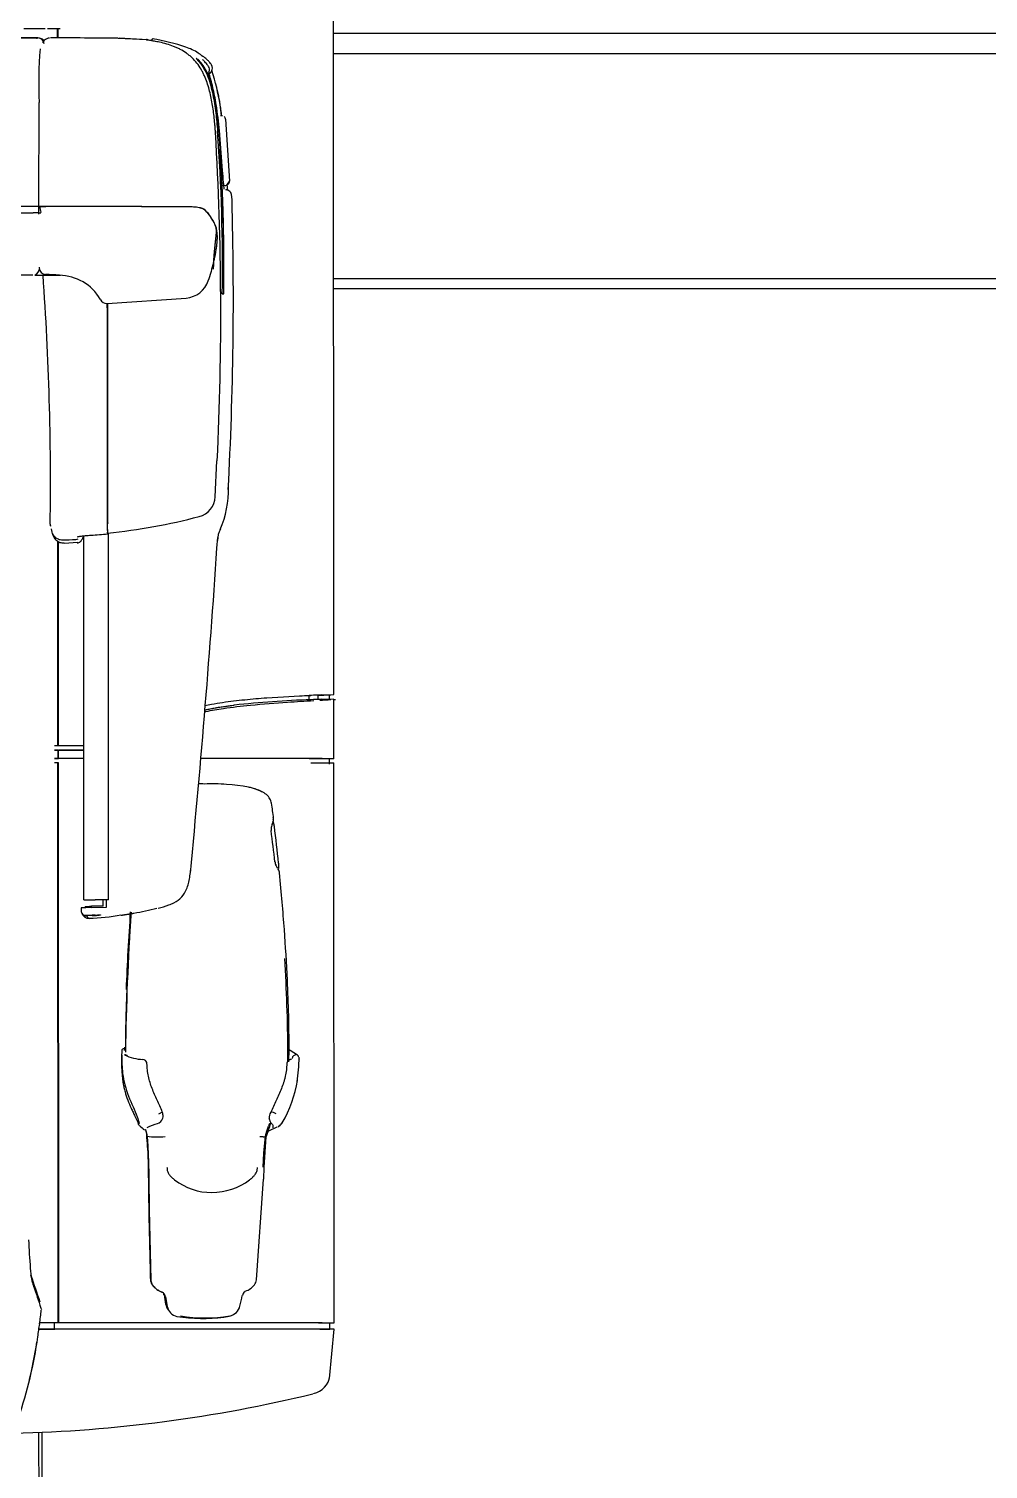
# Model space of a CAD drawing. Header units: millimetres. Extents: x -6176 to 11988, y -1403 to 10916.
# Drawn here: x -5447 to -5000, y 3902 to 4573 of the extents above; entities that cross this region are included whole.
import ezdxf

# ---------------------------------------------------------------- set-up
doc = ezdxf.new("R2010")
doc.units = ezdxf.units.MM

# ---------------------------------------------------------------- blocks, each defined once
blk = doc.blocks.new('08864')
at = {"color": 0, "linetype": 'Continuous'}
for p, q in [((237.58, 1455.92), (237.42, 1869.65)), ((99, 1766.16), (93.14, 1766.16)), ((102.84, 1766.16), (99, 1766.16)), ((103.02, 1766.16), (102.84, 1766.16)), ((110.04, 1766.16), (104.1, 1766.16)), ((108.77, 1761.9), (108.77, 1766.16)), ((109.13, 1761.9), (109.13, 1766.16)), ((99.58, 1761.91), (-3.21, 1761.91)), ((137.07, 1761.79), (150.23, 1761.13)), ((150.93, 1761.07), (137.5, 1761.77)), ((1022.06, 1763.99), (237.46, 1763.99)), ((173.48, 1752.38), (173.35, 1752.25)), ((173.35, 1752.25), (173.4, 1752.29)), ((173.35, 1752.25), (174.53, 1751.04)), ((173.4, 1752.29), (174.2, 1751.95)), ((173.85, 1752.03), (173.48, 1752.38)), ((174.29, 1751.85), (173.85, 1752.03)), ((174.2, 1751.95), (174.29, 1751.85)), ((1019.04, 1754.44), (237.47, 1754.44)), ((100.12, 1683.42), (100.16, 1731.75)), ((185.72, 1700.16), (184.19, 1718.83)), ((189.04, 1695.1), (187.15, 1724)), ((185.53, 1693.26), (186.86, 1693.19)), ((187.69, 1693.32), (189.03, 1695.33)), ((97.33, 1683.42), (-328.18, 1683.42)), ((-297.09, 1680.42), (97.34, 1680.42)), ((100.11, 1683.42), (97.33, 1683.42)), ((100.12, 1680.42), (97.34, 1680.42)), ((100.11, 1683.42), (100.12, 1683.42)), ((100.13, 1679.75), (100.12, 1683.42)), ((100.12, 1683.42), (103.35, 1683.42)), ((103.24, 1683.42), (100.12, 1683.42)), ((100.12, 1680.42), (100.94, 1680.42)), ((148.11, 1683.42), (103.24, 1683.42)), ((147.89, 1683.42), (103.35, 1683.42)), ((147.89, 1683.42), (162.07, 1683.42)), ((148.11, 1683.42), (162.08, 1683.42)), ((181.63, 1675.92), (182.06, 1674.94)), ((182.06, 1674.94), (182.64, 1673.4)), ((97.3, 1651.38), (-250.09, 1651.38)), ((98.18, 1651.38), (106.32, 1651.38)), ((100.25, 1655.03), (100.26, 1654.95)), ((100.26, 1654.95), (100.26, 1654.77)), ((106.32, 1651.38), (110.14, 1651.38)), ((108.81, 1651.02), (108.81, 1651.38)), ((109.17, 1651.14), (109.17, 1651.38)), ((237.51, 1649.74), (965.94, 1649.74)), ((237.51, 1645.13), (965.52, 1645.13)), ((131.86, 1638.18), (131.87, 1638.15)), ((131.87, 1638.15), (131.89, 1638.09)), ((131.89, 1638.09), (168.75, 1640.71)), ((186.22, 1642.65), (185.57, 1642.63)), ((185.57, 1642.63), (185.69, 1642.63)), ((185.69, 1642.63), (186.23, 1642.65)), ((186.23, 1642.65), (186.22, 1642.65)), ((182.25, 1548.09), (183, 1564.86)), ((183.23, 1564.86), (183, 1564.86)), ((132.14, 1530.85), (132.01, 1531.61)), ((132.08, 1531.22), (132.01, 1531.61)), ((132.51, 1360.26), (132.51, 1531.28)), ((108.89, 1432.01), (108.85, 1527.5)), ((109.25, 1432.01), (109.21, 1527.27)), ((111.92, 1526.56), (118.18, 1526.91)), ((121, 1360.26), (121, 1529.91)), ((226.1, 1453.54), (226.1, 1455.54)), ((230.3, 1453.7), (230.3, 1455.7)), ((235.58, 1453.86), (235.58, 1455.85)), ((237.59, 1426.02), (237.58, 1453.86)), ((108.89, 1432.01), (107.32, 1432.01)), ((107.32, 1430.05), (121, 1430.05)), ((107.32, 1430.05), (121, 1430.05)), ((108.89, 1430.01), (107.32, 1430.01)), ((121, 1432.02), (108.89, 1432.01)), ((109.25, 1432.01), (108.89, 1432.01)), ((108.89, 1430.01), (108.89, 1426.18)), ((108.89, 1430.01), (109.25, 1430.01)), ((121, 1432.02), (109.25, 1432.01)), ((121, 1430.02), (109.25, 1430.01)), ((109.25, 1426.18), (109.25, 1430.01)), ((108.89, 1426.18), (107.32, 1426.18)), ((108.89, 1426.18), (107.32, 1426.18)), ((107.32, 1426.13), (108.89, 1426.13)), ((108.89, 1424.13), (107.32, 1424.13)), ((108.89, 1426.18), (109.25, 1426.18)), ((108.89, 1426.18), (108.89, 1426.13)), ((108.89, 1426.18), (109.25, 1426.18)), ((108.89, 1426.13), (109.25, 1426.14)), ((109.25, 1424.14), (108.89, 1424.13)), ((108.89, 1424.13), (108.89, 1424.13)), ((108.99, 1163.19), (108.89, 1424.13)), ((121, 1426.18), (109.25, 1426.18)), ((109.25, 1426.14), (109.25, 1426.18)), ((121, 1426.18), (109.25, 1426.18)), ((109.35, 1163.19), (109.25, 1424.14)), ((226.09, 1426.18), (175.74, 1426.18)), ((226.09, 1426.18), (175.74, 1426.18)), ((226.82, 1426.18), (226.09, 1426.18)), ((226.09, 1426.18), (226.13, 1426.18)), ((230.31, 1426.18), (226.13, 1426.18)), ((226.13, 1426.18), (230.31, 1426.18)), ((226.13, 1426.18), (230.31, 1426.18)), ((232.04, 1426.18), (226.82, 1426.18)), ((226.82, 1424.18), (232.04, 1424.18)), ((230.31, 1426.18), (235.59, 1426.18)), ((230.31, 1426.18), (230.74, 1426.18)), ((235.59, 1426.18), (235.59, 1426.18)), ((235.59, 1423.57), (235.59, 1426.18)), ((237.68, 1163.23), (237.59, 1424.18)), ((208.36, 1394.2), (208.31, 1392.54)), ((119.71, 1356.6), (119.71, 1355.37)), ((121, 1360.26), (126.3, 1360.26)), ((121.72, 1357.23), (121.72, 1356.64)), ((130.1, 1357.38), (124.56, 1357.29)), ((124.71, 1356.69), (131.63, 1356.81)), ((132.51, 1360.26), (126.3, 1360.26)), ((130.1, 1357.38), (130.1, 1360.26)), ((131.63, 1356.81), (131.63, 1360.26)), ((121.09, 1353.03), (121.38, 1352.89)), ((138.35, 1353.19), (138.3, 1353.16)), ((144.21, 1354.05), (144.34, 1354.14)), ((138.75, 1290.02), (138.6, 1287.26)), ((220.08, 1288.23), (215.95, 1290.94)), ((150.25, 1284.81), (150.24, 1284.85)), ((150.5, 1250.11), (151.05, 1242.23)), ((205, 1242.23), (205.69, 1250.11)), ((205.07, 1235.73), (206.06, 1249.83)), ((151.05, 1242.23), (151.26, 1232.7)), ((204.64, 1235.77), (205, 1242.23)), ((151.2, 1236.05), (151.26, 1232.7)), ((204.85, 1230.19), (205.13, 1235.8)), ((151.26, 1232.7), (151.29, 1230.59)), ((151.26, 1232.7), (151.27, 1232.11)), ((151.29, 1230.59), (151.5, 1215.82)), ((162.93, 1230.12), (163.31, 1229.81)), ((201.44, 1183.27), (204.81, 1230.07)), ((151.5, 1215.82), (152.27, 1183.17)), ((96.07, 1188.63), (96.51, 1184.65)), ((96.51, 1184.65), (97.05, 1182)), ((97.59, 1180.38), (97.63, 1180.25)), ((159.14, 1175.35), (159.93, 1170.8)), ((159.14, 1175.35), (159.93, 1170.8)), ((101.01, 1170.09), (101.22, 1169.43)), ((160.27, 1169.28), (161.06, 1168.26)), ((107.55, 1163.18), (106.24, 1163.18)), ((108.99, 1163.19), (107.41, 1163.18)), ((107.42, 1160.18), (107.41, 1163.18)), ((107.55, 1163.18), (107.56, 1163.18)), ((109.35, 1163.19), (108.99, 1163.19)), ((186.25, 1165.9), (187.97, 1166.19)), ((232.14, 1163.23), (226.92, 1163.23)), ((235.69, 1160.23), (235.69, 1163.23)), ((100.08, 1160.18), (107.42, 1160.18)), ((101.65, 1160.18), (100.17, 1160.18)), ((226.92, 1160.23), (101.65, 1160.18)), ((226.23, 1160.23), (107.42, 1160.18)), ((109.41, 1160.18), (107.42, 1160.18)), ((227.03, 1160.23), (109.41, 1160.18)), ((230.4, 1160.23), (226.23, 1160.23)), ((232.14, 1160.23), (226.92, 1160.23)), ((235.59, 1137.29), (237.69, 1160.23)), ((100.52, 56.51), (100.13, 1112.2)), ((101.98, 56.5), (101.59, 1112.25))]:
    blk.add_line(p, q, dxfattribs=at)
for centre, radius, start, end in [((101.58, -3371.44), 5133.35, 89.60391, 89.95645), ((150.33, 1760.2), 0.93, 66.30399, 96.28382), ((315.42, 1740.43), 215.44, 175.61776, 182.30862), ((94.85, 1717.42), 90.65, 8.45291, 18.81681), ((-10.03, 1701.4), 195.01, 5.08661, 8.68797), ((2.92, 1702.96), 183.71, 7.10229, 8.73481), ((185.17, 1723.63), 2, 4.73272, 53.46306), ((-681.87, 1655.47), 867.53, 359.15153, 4.16895), ((-699.56, 1654.96), 885.86, 359.20348, 4.11901), ((-699.56, 1654.96), 885.88, 2.14214, 4.11899), ((-1262.32, 1633.47), 1447.18, 357.28262, 3.34103), ((189.77, 1703.83), 11.02, 254.13607, 254.72136), ((-699.56, 1654.96), 885.88, 359.20334, 1.92993), ((187.15, 1688.06), 3.03, 50.44071, 90.60098), ((-1495.85, 1640.96), 1686.57, 356.95779, 1.54946), ((166.85, 1669.58), 16.08, 23.19599, 50.96375), ((165.29, 1668.26), 18.1, 16.49886, 49.7483), ((103.28, 1654.73), 3, 179.99587, 268.42253), ((-1284.41, 1553.57), 1389.9, 359.24813, 4.03402), ((101.46, 1574.27), 77.48, 83.94172, 88.72131), ((109.32, 1628.92), 22.39, 30.08571, 89.17117), ((167.65, 1652.71), 12.06, 275.23352, 340.77956), ((131.73, 1641.49), 3.32, 203.88689, 272.28075), ((102.13, 1636.69), 29.76, 359.07548, 2.85994), ((142.52, 1551.33), 45.93, 336.36362, 1.56271), ((172.27, 1548.55), 9.99, 284.94115, 357.34143), ((106.66, 1795.7), 265.69, 275.48997, 284.87138), ((110.9, 1533.12), 5.06, 180.2732, 247.82493), ((111.29, 1532.78), 5.35, 198.25223, 232.10118), ((106.64, 1796.41), 266.78, 273.82143, 275.48571), ((222.73, 1535.58), 90.81, 179.34298, 182.50502), ((222.53, 1535.57), 90.6, 179.34523, 182.50581), ((168.44, 1542.44), 36.88, 189.89605, 190.54826), ((109.67, 1532.23), 22.52, 356.44625, 1.56011), ((195.39, 1527.5), 12.07, 152.41702, 178.83288), ((111, 1533.22), 5.19, 247.21284, 270.87038), ((107, 1796.54), 268.55, 270.8715, 272.2126), ((117.29, 1530.19), 2, 272.19199, 302.72487), ((-4806.51, 1857.11), 5000.69, 354.4422, 356.23901), ((242.7, 981.67), 472.16, 91.92756, 96.26706), ((241.75, 992.78), 461.01, 91.85627, 96.30066), ((241.75, 992.78), 461.01, 91.85627, 96.30066), ((259.19, 646.95), 809.27, 92.04607, 92.34369), ((261.92, 578.58), 877.69, 91.95148, 92.29245), ((261.83, 580.84), 873.43, 91.95496, 92.29759), ((232.77, 1312.35), 141.33, 90.29941, 92.41617), ((232.77, 1312.35), 141.33, 90.29941, 92.41617), ((230.59, 1528.59), 72.89, 269.76948, 273.92206), ((232.48, 1531.5), 75.74, 269.66325, 273.86091), ((232.35, 1533.46), 79.7, 269.77055, 273.76018), ((234.94, 1260.26), 193.45, 90.73301, 90.86111), ((230.6, 8261.18), 6835, 269.997527, 270.041806), ((232.37, 8562.55), 7136.37, 269.997402, 270.041922), ((232.41, 8441.88), 7017.7, 269.997026, 270.042293), ((173.67, 1321.75), 92.59, 87.79391, 89.49123), ((173.75, 1320.66), 93.66, 87.86765, 89.54545), ((180.78, 1320.93), 93.4, 79.49133, 92.17827), ((180.72, 1320.1), 94.23, 85.83976, 92.12222), ((-10.9, 1373.08), 221.8, 6.52883, 8.3459), ((203.04, 1398.43), 6.51, 333.42657, 348.10117), ((206.24, 1397.72), 3.24, 349.02564, 16.49828), ((213.65, 1393.17), 5.34, 153.88011, 177.33773), ((-5951.41, 646.06), 6204.83, 6.774048, 6.909997), ((176.9, 1390.71), 33.16, 6.61431, 7.79342), ((-1370.69, 1201.09), 1592.31, 6.35697, 6.97763), ((216.25, 1378.82), 6.2, 186.62592, 204.33435), ((163.43, 1371.84), 48.73, 5.68391, 6.5491), ((207.68, 1372.19), 4.62, 7.10889, 30.90876), ((126.08, 1460.92), 108.38, 279.7272, 285.51751), ((123.52, 1355.2), 3.61, 200.29827, 269.59904), ((122.3, 1436.36), 84.61, 270.80644, 280.92611), ((128.05, 1353.5), 0.424, 225.45044, 267.62638), ((1421.29, 1271.1), 1281.01, 176.2626, 179.18327), ((1398.43, 1267.89), 1258.73, 176.04445, 177.6973), ((-600.27, 1283.8), 816.45, 0.38993, 3.45265), ((139.65, 1290.05), 0.898, 86.50052, 181.92387), ((1398.43, 1267.89), 1258.73, 178.91538, 178.98957), ((140.17, 1286.53), 1.54, 34.49474, 96.00384), ((149.31, 1306.98), 21.08, 243.81317, 267.70898), ((148.51, 1284.02), 1.9, 1.60774, 91.41215), ((148.64, 1284.02), 1.79, 358.8759, 25.95953), ((246.74, 1284.73), 28.71, 176.57291, 176.78474), ((219.86, 1286.28), 1.79, 85.13921, 174.6737), ((142.06, 1287.33), 79.28, 351.39682, 359.64111), ((165.32, 1284.77), 55.91, 329.56137, 351.14491), ((149.41, 1257.46), 3.43, 203.7323, 227.34824), ((160.2, 1237.12), 19.5, 104.43519, 120.03513), ((153.87, 1259.93), 4.19, 290.56505, 340.0803), ((154.77, 1260.29), 3.08, 7.63396, 22.70709), ((153.88, 1259.71), 4.12, 342.94938, 22.55612), ((211.44, 1258.99), 4.01, 145.01897, 186.94976), ((208.32, 1260.14), 6.37, 298.86539, 322.38774), ((166.82, 1277.14), 29.7, 228.36902, 233.87135), ((105.48, 1243), 45.58, 359.02669, 8.97557), ((154.88, 1280.95), 31.15, 261.90394, 277.51958), ((175.92, 1326.71), 80.34, 292.3211, 295.95154), ((-374.17, 1225.79), 525.47, 1.11832, 1.79268), ((2436.28, 1254.27), 2285.12, 180.55568, 181.78283), ((180.84, 1252.93), 29.02, 232.83986, 269.78489), ((180.53, 1253.62), 29.7, 270.38018, 306.71433), ((492.79, 1220.12), 397.96, 182.62301, 184.53856), ((87.68, 1181.81), 9.37, 1.16003, 21.57432), ((3731.25, 2399.2), 3832.21, 198.46795, 198.66139), ((784.81, 1409.12), 724.29, 198.27447, 198.40948), ((4977.54, 2794.8), 5140.07, 198.30711, 198.42647), ((156.38, 1174.92), 2.8, 8.78733, 65.35211), ((156.4, 1174.93), 2.78, 8.58756, 65.24131), ((157.18, 1176.34), 1.18, 355.87845, 37.3521), ((416.97, 1217.52), 261.83, 189.06596, 190.04758), ((42.27, 1206.66), 155.68, 346.76477, 348.60183), ((197.57, 1175.4), 2.7, 123.71942, 169.60349), ((-83.86, 1188.36), 186.06, 352.10476, 354.04258), ((164.51, 1172.6), 5.38, 188.91255, 218.08888), ((165.53, 1171.76), 5.68, 189.70536, 258.94803), ((165.53, 1171.77), 5.68, 189.73828, 258.91715), ((187.95, 1172.29), 5.95, 280.72731, 348.04592), ((-2395.56, 1502.55), 2519.02, 352.10738, 352.24874), ((176.29, 1238.34), 73.12, 260.67837, 277.83062), ((177.57, 1238), 72.48, 260.87563, 279.12524), ((-51.07, 2217.94), 1078.58, 282.81667, 282.87822), ((231.07, 6932.08), 5768.85, 269.993402, 270.045864), ((232.85, 7185.03), 6021.8, 269.993213, 270.045966), ((-99.74, 1184.4), 201.25, 341.03008, 352.07244), ((230.74, 7888.56), 6728.33, 270.002874, 270.042135), ((-289.05, 1221.68), 394.05, 347.31205, 350.14849), ((226.04, 1139.74), 9.73, 282.17597, 352.64425), ((73.06, 1766.39), 654.78, 271.34269, 283.6615)]:
    blk.add_arc(centre, radius, start, end, dxfattribs=at)
for centre, major_axis, ratio, start_param, end_param in [((99.58, 1758.91), (0, -3), 0.999848, 2.024024, 3.141598), ((99.58, 1758.91), (0, -3), 0.999848, 1.652922, 3.141598), ((185.11, 1723.64), (-0.01, -2), 0.999848, 2.851539, 3.350178), ((186.97, 1695.19), (0, 2), 0.999848, 3.089233, 4.754558), ((97.3, 1654.38), (0, -3), 0.999848, 0.372254, 1.570796), ((110.57, 1535.34), (5.13, 0.87), 0.994562, 2.973226, 3.139592), ((206.72, 1397.45), (-2.6, 0.72), 0.898882, 3.16266, 3.574341), ((124.71, 1356.69), (5, 0.09), 0.000305, 1.570791, 3.159041), ((122.31, 1355.37), (2.39, 1.02), 0.999007, 2.739148, 3.746154), ((219.95, 1287.26), (-0.586, -0.81), 0.910349, 3.14113, 3.674078), ((209.71, 1260.95), (1.38, -0.58), 0.072103, 0.84913, 2.741768), ((211.27, 1257.51), (2.49, -0.17), 0.97733, 5.103851, 5.900952), ((162.1, 1172.36), (2.95, 0.53), 0.183415, 3.140933, 3.28797), ((2.42, 1163.14), (300, 0.11), 0.000006, 1.217433, 1.237382)]:
    blk.add_ellipse(centre, major_axis=major_axis, ratio=ratio, start_param=start_param, end_param=end_param, dxfattribs=at)
for points, degree, knots in [([(99.03, 1761.74), (92.56, 1761.74), (81.2, 1761.74), (62.76, 1761.75), (44.88, 1761.75), (26.99, 1761.75), (7.79, 1761.75), (-11.5, 1761.75), (-29.87, 1761.76), (-44.86, 1761.76), (-56.55, 1761.76), (-65.23, 1761.76), (-73.16, 1761.75), (-81.52, 1761.74), (-90.44, 1761.72), (-99.16, 1761.69), (-107.55, 1761.65), (-119.99, 1761.58), (-135.83, 1761.45), (-154.37, 1761.22), (-172.1, 1760.93), (-191.27, 1760.52), (-213.05, 1759.92), (-238.67, 1758.97), (-268.27, 1757.47), (-303.48, 1755.07), (-326.19, 1752.52), (-340.26, 1750.92)], 3, [0, 0, 0, 0, 0.040105, 0.083587, 0.123246, 0.162797, 0.205514, 0.254261, 0.29443, 0.330896, 0.356515, 0.374253, 0.390116, 0.410601, 0.431297, 0.451002, 0.470109, 0.488559, 0.535863, 0.578156, 0.61507, 0.656881, 0.708979, 0.763811, 0.831585, 0.912161, 1, 1, 1, 1]), ([(102.72, 1760.55), (102.56, 1760.7), (102.09, 1761.07), (101.42, 1761.41), (101.04, 1761.57)], 3, [0.5423189, 0.5423189, 0.5423189, 0.5423189, 0.6522212, 0.8081246, 0.8081246, 0.8081246, 0.8081246]), ([(105.07, 1761.84), (104.84, 1761.83), (104.3, 1761.8), (102.76, 1761), (102.15, 1760.29), (101.83, 1759.79)], 3, [0, 0, 0, 0, 0.1181109, 0.3373644, 0.7109626, 0.7109626, 0.7109626, 0.7109626]), ([(150.55, 1760.91), (150.41, 1760.93), (150.21, 1760.96), (150.12, 1760.98), (150.12, 1760.98)], 3, [0, 0, 0, 0, 0.2391186, 0.4190458, 0.4190458, 0.4190458, 0.4190458]), ([(156.35, 1759.89), (155.93, 1759.98), (155.51, 1760.07), (154.68, 1760.23), (154.28, 1760.3), (153.7, 1760.41), (153.51, 1760.44), (153.14, 1760.51), (152.96, 1760.54), (152.43, 1760.62), (152.1, 1760.68), (151.5, 1760.77), (151.23, 1760.81), (150.8, 1760.87), (150.63, 1760.9), (150.49, 1760.92)], 3, [0, 0, 0, 0, 0.125, 0.125, 0.25, 0.25, 0.3125, 0.3125, 0.375, 0.375, 0.5, 0.5, 0.625, 0.625, 0.7286804, 0.7286804, 0.7286804, 0.7286804]), ([(176.34, 1753.26), (175.63, 1753.87), (173.43, 1755.78), (165.47, 1758.9), (158.75, 1760.47), (152.88, 1761.54)], 3, [0, 0, 0, 0, 0.100415, 0.360977, 1, 1, 1, 1]), ([(182.4, 1717.81), (182.36, 1718.37), (182.32, 1718.94), (182.24, 1720.07), (182.19, 1720.63), (182.05, 1722.32), (181.94, 1723.45), (181.58, 1726.81), (181.28, 1729.05), (180.71, 1732.39), (180.5, 1733.5), (180.02, 1735.71), (179.76, 1736.81), (178.86, 1740.1), (178.13, 1742.24), (176.97, 1744.81), (176.73, 1745.32), (176.21, 1746.33), (175.93, 1746.83), (175.07, 1748.3), (174.44, 1749.24), (173.05, 1751.01), (172.3, 1751.85), (171.06, 1753.03), (170.64, 1753.41), (169.76, 1754.13), (169.31, 1754.47), (167.93, 1755.45), (166.97, 1756.03), (165.47, 1756.82), (164.96, 1757.07), (163.93, 1757.54), (163.4, 1757.76), (160.76, 1758.8), (158.58, 1759.41), (156.35, 1759.89)], 3, [0, 0, 0, 0, 0.03125, 0.03125, 0.0625, 0.0625, 0.125, 0.125, 0.25, 0.25, 0.3125, 0.3125, 0.375, 0.375, 0.5, 0.5, 0.53125, 0.53125, 0.5625, 0.5625, 0.625, 0.625, 0.6875, 0.6875, 0.71875, 0.71875, 0.75, 0.75, 0.8125, 0.8125, 0.84375, 0.84375, 0.875, 0.875, 1, 1, 1, 1]), ([(184.03, 1718.59), (183.94, 1719.67), (183.76, 1721.74), (183.47, 1724.63), (183.15, 1727.33), (182.8, 1729.91), (182.41, 1732.39), (181.96, 1734.84), (181.41, 1737.37), (180.77, 1739.82), (180.09, 1742), (179.36, 1743.93), (178.61, 1745.64), (177.81, 1747.17), (176.97, 1748.57), (176.07, 1749.84), (175.15, 1750.96), (174.52, 1751.64), (174.2, 1751.96)], 3, [0, 0, 0, 0, 0.062742, 0.125484, 0.188226, 0.250968, 0.31371, 0.376452, 0.439194, 0.501936, 0.564678, 0.627421, 0.690163, 0.752905, 0.815647, 0.878389, 0.941131, 1, 1, 1, 1]), ([(184.02, 1718.59), (183.93, 1719.67), (183.75, 1721.74), (183.46, 1724.63), (183.14, 1727.33), (182.79, 1729.91), (182.4, 1732.39), (181.95, 1734.84), (181.4, 1737.37), (180.76, 1739.82), (180.07, 1742), (179.35, 1743.93), (178.6, 1745.64), (177.8, 1747.17), (176.95, 1748.57), (176.06, 1749.84), (175.17, 1750.92), (174.57, 1751.57), (174.29, 1751.85)], 3, [0, 0, 0, 0, 0.063146, 0.126292, 0.189438, 0.252584, 0.31573, 0.378876, 0.442022, 0.505169, 0.568315, 0.631461, 0.694607, 0.757753, 0.820899, 0.884045, 0.947191, 1, 1, 1, 1]), ([(179.24, 1745.99), (179.44, 1746.23), (179.57, 1746.47), (179.69, 1746.99), (179.68, 1747.27), (179.53, 1747.89), (179.39, 1748.22), (178.93, 1749), (178.61, 1749.44), (177.94, 1750.22), (177.68, 1750.51), (177.08, 1751.15), (176.74, 1751.49), (176.34, 1751.89)], 3, [0.377503, 0.377503, 0.377503, 0.377503, 0.5, 0.5, 0.625, 0.625, 0.75, 0.75, 0.875, 0.875, 0.9375, 0.9375, 0.9999972, 0.9999972, 0.9999972, 0.9999972]), ([(180.68, 1746.7), (181.12, 1747.34), (181.09, 1748.42), (179.96, 1750.35), (178.5, 1751.76), (177.4, 1752.68), (176.81, 1753.15), (176.43, 1753.44)], 3, [0, 0, 0, 0, 0.645713, 0.841406, 0.918175, 0.95693, 1, 1, 1, 1]), ([(174.53, 1751.04), (175, 1750.51), (175.45, 1749.95), (176.28, 1748.79), (176.66, 1748.19), (177.73, 1746.34), (178.33, 1745.04), (179.36, 1742.38), (179.8, 1741.02), (180.56, 1738.28), (180.88, 1736.89), (181.45, 1734.1), (181.7, 1732.69), (182.14, 1729.88), (182.34, 1728.46), (182.86, 1724.22), (183.14, 1721.38), (183.37, 1718.54)], 3, [0, 0, 0, 0, 0.0625, 0.0625, 0.125, 0.125, 0.25, 0.25, 0.375, 0.375, 0.5, 0.5, 0.625, 0.625, 0.75, 0.75, 1, 1, 1, 1]), ([(182.76, 1730.73), (182.23, 1733.75), (181.56, 1737.52), (180.39, 1741.84), (179.86, 1743.68), (179.49, 1745.01), (179.33, 1745.93), (179.41, 1746.21), (179.4, 1746.24), (179.39, 1746.24)], 3, [0, 0, 0, 0, 0.3049884, 0.4492697, 0.5177048, 0.582208, 0.6990342, 0.8054946, 0.8513741, 0.8513741, 0.8513741, 0.8513741]), ([(185.31, 1725.49), (185.24, 1726.11), (185.06, 1727.61), (184.74, 1729.91), (184.35, 1732.39), (183.91, 1734.84), (183.36, 1737.37), (182.8, 1739.49), (182.44, 1740.67), (182.31, 1741.09)], 3, [0.149531, 0.149531, 0.149531, 0.149531, 0.1932557, 0.2576743, 0.3220929, 0.3865114, 0.45093, 0.5153486, 0.5532622, 0.5532622, 0.5532622, 0.5532622]), ([(186.49, 1691.48), (186.51, 1691.51), (186.45, 1691.7), (186.3, 1692.77), (186.02, 1695.6), (185.85, 1698.19), (185.71, 1700.33)], 3, [0.2187505, 0.2187505, 0.2187505, 0.2187505, 0.3683305, 0.4988009, 0.6495838, 1, 1, 1, 1]), ([(188.08, 1691.33), (188.07, 1691.44), (188.03, 1691.83), (187.93, 1692.78), (187.87, 1693.44), (187.86, 1693.54)], 3, [0.3066183, 0.3066183, 0.3066183, 0.3066183, 0.426424, 0.5589966, 0.5809282, 0.5809282, 0.5809282, 0.5809282]), ([(100.2, 1683.42), (100.26, 1683.42), (100.32, 1683.33), (100.44, 1683.05), (100.5, 1682.85), (100.61, 1682.38), (100.67, 1682.11), (100.79, 1681.49), (100.85, 1681.15), (100.92, 1680.71), (100.93, 1680.65), (100.94, 1680.59)], 3, [0, 0, 0, 0, 0.125, 0.125, 0.25, 0.25, 0.375, 0.375, 0.5, 0.5, 0.520174, 0.520174, 0.520174, 0.520174]), ([(162.07, 1683.42), (162.23, 1683.42), (162.56, 1683.42), (163.04, 1683.42), (163.52, 1683.42), (163.98, 1683.42), (164.43, 1683.42), (164.88, 1683.42), (165.31, 1683.42), (165.89, 1683.41), (166.6, 1683.41), (167.43, 1683.4), (168.22, 1683.39), (169.22, 1683.37), (170.37, 1683.34), (171.56, 1683.29), (172.59, 1683.22), (173.74, 1683.12), (174.84, 1682.95), (175.62, 1682.74), (176.12, 1682.56), (176.45, 1682.41), (176.74, 1682.25), (176.9, 1682.14), (176.98, 1682.08)], 3, [0, 0, 0, 0, 0.016322, 0.032428, 0.048325, 0.064022, 0.079527, 0.094848, 0.109996, 0.12498, 0.156375, 0.187373, 0.218894, 0.250381, 0.311544, 0.374851, 0.437491, 0.500255, 0.624838, 0.74974, 0.810259, 0.874953, 0.935593, 1, 1, 1, 1]), ([(162.08, 1683.42), (163.36, 1683.42), (164.59, 1683.42), (166.33, 1683.41), (166.9, 1683.41), (167.72, 1683.4), (167.98, 1683.39), (168.5, 1683.38), (168.76, 1683.38), (169.98, 1683.35), (170.83, 1683.32), (171.95, 1683.27), (172.3, 1683.24), (172.93, 1683.19), (173.21, 1683.17), (174, 1683.08), (174.44, 1683.01), (175.18, 1682.86), (175.5, 1682.78), (176.03, 1682.6), (176.26, 1682.5), (176.66, 1682.3), (176.83, 1682.19), (176.99, 1682.07)], 3, [0, 0, 0, 0, 0.125, 0.125, 0.1875, 0.1875, 0.21875, 0.21875, 0.25, 0.25, 0.375, 0.375, 0.4375, 0.4375, 0.5, 0.5, 0.625, 0.625, 0.75, 0.75, 0.875, 0.875, 1, 1, 1, 1]), ([(179.03, 1648.74), (179.49, 1650.08), (179.92, 1651.42), (180.52, 1653.44), (180.72, 1654.12), (181.09, 1655.48), (181.27, 1656.16), (181.78, 1658.21), (182.09, 1659.58), (182.41, 1661.28), (182.48, 1661.62), (182.6, 1662.3), (182.65, 1662.64), (182.81, 1663.65), (182.91, 1664.31), (183.02, 1665.27), (183.06, 1665.58), (183.12, 1666.2), (183.15, 1666.5), (183.21, 1667.37), (183.24, 1667.9), (183.26, 1668.62), (183.26, 1668.85), (183.26, 1669.29), (183.26, 1669.5), (183.24, 1670.09), (183.22, 1670.44), (183.13, 1671.37), (183.05, 1671.87), (182.86, 1672.72), (182.75, 1673.08), (182.64, 1673.4)], 3, [0, 0, 0, 0, 0.125, 0.125, 0.1875, 0.1875, 0.25, 0.25, 0.375, 0.375, 0.40625, 0.40625, 0.4375, 0.4375, 0.5, 0.5, 0.53125, 0.53125, 0.5625, 0.5625, 0.625, 0.625, 0.65625, 0.65625, 0.6875, 0.6875, 0.75, 0.75, 0.875, 0.875, 1, 1, 1, 1]), ([(181.54, 1654.15), (181.54, 1654.33), (181.53, 1654.71), (181.54, 1655.29), (181.55, 1655.97), (181.57, 1656.74), (181.6, 1657.4), (181.62, 1657.84), (181.63, 1658), (181.63, 1658.12), (181.64, 1658.21), (181.64, 1658.37), (181.66, 1658.83), (181.71, 1659.79), (181.8, 1660.9), (181.89, 1661.69), (181.93, 1661.96), (181.93, 1662.04), (181.94, 1662.18), (181.96, 1662.45), (182, 1662.97), (182.07, 1663.66), (182.13, 1664.25), (182.17, 1664.62), (182.2, 1664.77), (182.21, 1664.9), (182.22, 1665.05), (182.25, 1665.44), (182.3, 1666.03), (182.37, 1666.69), (182.42, 1667.14), (182.46, 1667.42), (182.48, 1667.62), (182.5, 1667.82), (182.52, 1668.02), (182.53, 1668.2), (182.55, 1668.37), (182.57, 1668.53), (182.6, 1668.83), (182.64, 1669.16), (182.68, 1669.5), (182.71, 1669.74), (182.73, 1669.97), (182.77, 1670.27), (182.81, 1670.62), (182.84, 1670.94), (182.85, 1671.16), (182.86, 1671.28), (182.86, 1671.35), (182.86, 1671.4), (182.87, 1671.46), (182.87, 1671.55), (182.88, 1671.73), (182.88, 1671.97), (182.86, 1672.21), (182.84, 1672.38), (182.81, 1672.58), (182.76, 1672.83), (182.71, 1673.12), (182.66, 1673.31), (182.64, 1673.4)], 3, [0, 0, 0, 0, 0.02024, 0.041035, 0.062279, 0.092908, 0.124767, 0.132711, 0.140527, 0.143007, 0.145468, 0.150334, 0.159844, 0.195175, 0.254977, 0.280509, 0.282381, 0.28505, 0.289012, 0.298065, 0.31541, 0.346773, 0.376327, 0.383115, 0.389822, 0.394237, 0.398617, 0.407233, 0.439991, 0.470534, 0.491781, 0.499662, 0.509705, 0.519416, 0.528807, 0.537889, 0.546667, 0.555146, 0.563328, 0.59449, 0.610033, 0.625541, 0.640717, 0.656018, 0.687051, 0.718736, 0.734844, 0.742872, 0.751041, 0.754742, 0.758453, 0.765911, 0.780968, 0.811653, 0.843118, 0.859145, 0.875322, 0.915366, 0.956928, 1, 1, 1, 1]), ([(131.89, 1638.19), (131.9, 1624.07), (131.9, 1609.94), (131.91, 1585.95), (131.91, 1576.08), (131.92, 1556.34), (131.93, 1546.47), (131.93, 1536.6)], 3, [0.1423016, 0.1423016, 0.1423016, 0.1423016, 0.5, 0.5, 0.75, 0.75, 1, 1, 1, 1]), ([(132.07, 1638.1), (132.07, 1623.34), (132.08, 1608.58), (132.08, 1584.2), (132.09, 1574.58), (132.1, 1555.34), (132.1, 1545.72), (132.11, 1536.1)], 3, [0.1165328, 0.1165328, 0.1165328, 0.1165328, 0.5, 0.5, 0.75, 0.75, 1, 1, 1, 1]), ([(131.89, 1636.21), (131.9, 1619.61), (131.9, 1603.01), (131.91, 1578.11), (131.92, 1569.81), (131.92, 1553.21), (131.93, 1544.91), (131.93, 1536.62)], 3, [0, 0, 0, 0, 0.5, 0.5, 0.75, 0.75, 1, 1, 1, 1]), ([(106.36, 1530.66), (106.47, 1530.34), (106.79, 1529.65), (107.49, 1528.41), (109.52, 1526.71), (111.12, 1526.67), (111.91, 1526.64)], 3, [0.1199278, 0.1199278, 0.1199278, 0.1199278, 0.3822637, 0.6787359, 0.8667046, 1, 1, 1, 1]), ([(117.96, 1526.67), (117.97, 1526.66), (118.5, 1526.45), (119.61, 1527.38), (120.1, 1528.05), (120.56, 1528.89), (120.84, 1529.73), (120.95, 1530.06)], 3, [0, 0, 0, 0, 0.002616, 0.216547, 0.436671, 0.818335, 1, 1, 1, 1]), ([(118.13, 1529.48), (118.13, 1529.48), (118.18, 1529.5), (118.48, 1529.57), (119.28, 1529.71), (120.8, 1529.91), (122.71, 1530.09), (123.92, 1530.17), (124.43, 1530.2)], 3, [0.2421329, 0.2421329, 0.2421329, 0.2421329, 0.2815223, 0.364434, 0.4921178, 0.6720352, 0.8823813, 1, 1, 1, 1]), ([(177.23, 1447.92), (177.47, 1447.97), (180.35, 1448.59), (187.43, 1449.79), (200.12, 1451.23), (214.61, 1452.34), (224.09, 1452.93), (228.29, 1453.17)], 3, [0.4115385, 0.4115385, 0.4115385, 0.4115385, 0.4187481, 0.4997013, 0.621576, 0.7871848, 0.9081929, 0.9081929, 0.9081929, 0.9081929]), ([(177.25, 1448.76), (178.08, 1448.94), (178.91, 1449.11), (181.64, 1449.64), (183.54, 1449.96), (187.35, 1450.53), (189.25, 1450.78), (191.15, 1451.01)], 3, [0.6953778, 0.6953778, 0.6953778, 0.6953778, 0.75, 0.75, 0.875, 0.875, 1, 1, 1, 1]), ([(177.37, 1448.79), (177.49, 1448.81), (177.61, 1448.84), (178.46, 1449.02), (179.19, 1449.17), (180.67, 1449.45), (181.41, 1449.58), (182.36, 1449.75), (182.55, 1449.78), (182.92, 1449.84), (183.11, 1449.88), (183.67, 1449.97), (184.05, 1450.03), (185.17, 1450.2), (185.91, 1450.32), (187.4, 1450.53), (188.14, 1450.63), (189.27, 1450.78), (189.64, 1450.83), (190.4, 1450.92), (190.78, 1450.97), (191.15, 1451.01)], 3, [0.6150877, 0.6150877, 0.6150877, 0.6150877, 0.625, 0.625, 0.6875, 0.6875, 0.75, 0.75, 0.765625, 0.765625, 0.78125, 0.78125, 0.8125, 0.8125, 0.875, 0.875, 0.9375, 0.9375, 0.96875, 0.96875, 1, 1, 1, 1]), ([(177.43, 1450.85), (178.47, 1451.07), (179.5, 1451.27), (182.26, 1451.77), (183.98, 1452.05), (189.14, 1452.81), (192.58, 1453.21), (199.45, 1453.91), (202.88, 1454.2), (213.17, 1454.95), (220, 1455.3), (226.81, 1455.57)], 3, [0.399721, 0.399721, 0.399721, 0.399721, 0.4375, 0.4375, 0.5, 0.5, 0.625, 0.625, 0.75, 0.75, 1, 1, 1, 1]), ([(201.21, 1411.87), (200.98, 1411.95), (200.45, 1412.12), (199.32, 1412.43), (198.42, 1412.64), (197.82, 1412.77)], 3, [0.7367969, 0.7367969, 0.7367969, 0.7367969, 0.7927513, 0.8617279, 1, 1, 1, 1]), ([(208.55, 1405.27), (208.34, 1406.06), (207.94, 1407.46), (205.5, 1410.2), (203.1, 1411.18), (201.11, 1411.9)], 3, [0, 0, 0, 0, 0.227328, 0.472097, 1, 1, 1, 1]), ([(204.08, 1410.51), (203.86, 1410.66), (203.38, 1410.94), (202.43, 1411.41), (201.69, 1411.7), (201.21, 1411.87)], 3, [0.5004115, 0.5004115, 0.5004115, 0.5004115, 0.5598119, 0.6237245, 0.7371668, 0.7371668, 0.7371668, 0.7371668]), ([(209.8, 1394.76), (209.77, 1395.14), (209.65, 1395.89), (209.4, 1396.61), (209.04, 1396.99)], 3, [0, 0, 0, 0, 0.2679329, 0.6149859, 0.6149859, 0.6149859, 0.6149859]), ([(210.44, 1376.53), (210.5, 1376.38), (210.57, 1376.23), (210.72, 1375.95), (210.8, 1375.81), (210.93, 1375.61), (210.98, 1375.54), (211.04, 1375.45), (211.06, 1375.42), (211.1, 1375.36), (211.11, 1375.34), (211.17, 1375.23), (211.2, 1375.17), (211.23, 1375.11)], 3, [0, 0, 0, 0, 0.25, 0.25, 0.5, 0.5, 0.625, 0.625, 0.6875, 0.6875, 0.75, 0.75, 1, 1, 1, 1]), ([(211.67, 1374.52), (211.77, 1374.73), (211.94, 1375.29), (211.99, 1375.94), (211.91, 1376.51), (211.89, 1376.69)], 3, [0.3516273, 0.3516273, 0.3516273, 0.3516273, 0.5382173, 0.8761694, 1, 1, 1, 1]), ([(155.6, 1356.4), (157.47, 1356.88), (159.8, 1357.51), (163.64, 1359.15), (166.83, 1361.35), (168.87, 1364.73), (170.19, 1368.97), (170.54, 1371.67), (170.78, 1373.9)], 3, [0, 0, 0, 0, 0.206986, 0.308456, 0.485316, 0.653418, 0.760981, 1, 1, 1, 1]), ([(216.59, 1284.81), (216.63, 1285.94), (216.71, 1290.52), (216.68, 1297.72), (216.47, 1309.3), (215.87, 1325.2), (214.53, 1347.81), (213.11, 1363.21), (212.19, 1372.91)], 3, [0.2942369, 0.2942369, 0.2942369, 0.2942369, 0.3214867, 0.4040169, 0.4671008, 0.5990065, 0.787378, 1, 1, 1, 1]), ([(122.52, 1352.64), (122.48, 1352.63), (122.39, 1352.63), (122.26, 1352.64), (122.13, 1352.65), (122, 1352.67), (121.85, 1352.7), (121.69, 1352.74), (121.52, 1352.81), (121.35, 1352.88), (121.2, 1352.95), (121.08, 1353.03), (120.99, 1353.09), (120.92, 1353.14), (120.87, 1353.18), (120.85, 1353.2), (120.87, 1353.2), (120.9, 1353.18), (120.92, 1353.17)], 3, [0, 0, 0, 0, 0.039386, 0.079383, 0.119984, 0.161188, 0.203001, 0.268865, 0.335562, 0.412755, 0.489947, 0.561589, 0.632086, 0.697936, 0.762402, 0.84125, 0.920031, 1, 1, 1, 1]), ([(123.32, 1351.62), (123.3, 1351.63), (123.23, 1351.66), (123.11, 1351.74), (122.96, 1351.89), (122.82, 1352.08), (122.67, 1352.33), (122.57, 1352.53), (122.52, 1352.64)], 3, [0.5772133, 0.5772133, 0.5772133, 0.5772133, 0.6153846, 0.6923077, 0.7692308, 0.8461538, 0.9230769, 1, 1, 1, 1]), ([(123.49, 1351.59), (123.46, 1351.59), (123.42, 1351.59), (123.38, 1351.6), (123.38, 1351.6)], 3, [0.48672046, 0.48672046, 0.48672046, 0.48672046, 0.53846154, 0.5477585, 0.5477585, 0.5477585, 0.5477585]), ([(138.41, 1353.13), (138.43, 1353.13), (138.49, 1353.14), (138.62, 1353.16), (138.8, 1353.19), (139.02, 1353.22), (139.27, 1353.26), (139.54, 1353.31), (139.84, 1353.35), (140.15, 1353.4), (140.48, 1353.45), (140.81, 1353.5), (141.15, 1353.56), (141.49, 1353.61), (141.83, 1353.67), (142.16, 1353.72), (142.48, 1353.77), (142.78, 1353.82), (143.06, 1353.87), (143.31, 1353.91), (143.54, 1353.95), (143.74, 1353.98), (143.9, 1354), (144.03, 1354.03), (144.13, 1354.04), (144.19, 1354.05), (144.21, 1354.05), (144.21, 1354.05)], 3, [0.1289361, 0.1289361, 0.1289361, 0.1289361, 0.1428571, 0.1785714, 0.2142857, 0.25, 0.2857143, 0.3214286, 0.3571429, 0.3928571, 0.4285714, 0.4642857, 0.5, 0.5357143, 0.5714286, 0.6071429, 0.6428571, 0.6785714, 0.7142857, 0.75, 0.7857143, 0.8214286, 0.8571429, 0.8928571, 0.9285714, 0.9642857, 1, 1, 1, 1]), ([(143.06, 1354.59), (143.02, 1354.03), (142.92, 1352.61), (142.53, 1346.68), (142.11, 1340), (141.69, 1332.55), (141.19, 1322.44), (140.78, 1311.97), (140.58, 1305.43), (140.45, 1299.11), (140.41, 1293.54), (140.41, 1291.2), (140.41, 1290.09), (140.41, 1289.56)], 5, [0.3222087, 0.3222087, 0.3222087, 0.3222087, 0.3222087, 0.3222087, 0.3400289, 0.3677167, 0.5113738, 0.5354204, 0.5594647, 0.6619685, 0.7011758, 0.7194744, 0.7364015, 0.7364015, 0.7364015, 0.7364015, 0.7364015, 0.7364015]), ([(216.08, 1284.86), (216.1, 1285.5), (216.13, 1286.54), (216.15, 1288.04), (216.16, 1288.9), (216.16, 1289.36)], 3, [0.8908292, 0.8908292, 0.8908292, 0.8908292, 0.9371625, 0.966542, 1, 1, 1, 1]), ([(138.6, 1287.26), (138.59, 1285.88), (138.59, 1284.49), (138.66, 1281.73), (138.73, 1280.34), (138.9, 1278.27), (138.96, 1277.58), (139.13, 1276.22), (139.22, 1275.54), (139.45, 1274.19), (139.58, 1273.52), (139.87, 1272.19), (140.04, 1271.53), (140.58, 1269.57), (141.01, 1268.28), (141.98, 1265.74), (142.51, 1264.49), (143.37, 1262.63), (143.66, 1262.01), (144.25, 1260.78), (144.55, 1260.16), (145.44, 1258.31), (146.03, 1257.07), (146.58, 1255.8)], 3, [0, 0, 0, 0, 0.125, 0.125, 0.25, 0.25, 0.3125, 0.3125, 0.375, 0.375, 0.4375, 0.4375, 0.5, 0.5, 0.625, 0.625, 0.75, 0.75, 0.8125, 0.8125, 0.875, 0.875, 1, 1, 1, 1]), ([(138.76, 1287.91), (138.71, 1284.92), (138.82, 1278.74), (141.41, 1268.86), (145.33, 1261.34), (146.52, 1257.23), (146.82, 1256.15)], 3, [0.061101, 0.061101, 0.061101, 0.061101, 0.2981002, 0.6027397, 0.8868147, 0.9748823, 0.9748823, 0.9748823, 0.9748823]), ([(157.61, 1261.52), (156.87, 1263.36), (156.03, 1265.15), (154.79, 1267.84), (154.37, 1268.74), (153.58, 1270.56), (153.2, 1271.47), (152.49, 1273.32), (152.16, 1274.26), (151.58, 1276.15), (151.32, 1277.11), (150.91, 1279.06), (150.76, 1280.04), (150.54, 1282.01), (150.48, 1283), (150.45, 1284)], 3, [0, 0, 0, 0, 0.25, 0.25, 0.375, 0.375, 0.5, 0.5, 0.625, 0.625, 0.75, 0.75, 0.875, 0.875, 1, 1, 1, 1]), ([(215.64, 1284.07), (215.6, 1283.06), (215.53, 1282.06), (215.3, 1280.06), (215.13, 1279.07), (214.8, 1277.59), (214.68, 1277.1), (214.42, 1276.12), (214.27, 1275.64), (213.81, 1274.2), (213.47, 1273.25), (212.73, 1271.38), (212.33, 1270.45), (211.5, 1268.62), (211.07, 1267.71), (209.78, 1264.97), (208.92, 1263.15), (208.15, 1261.29)], 3, [0, 0, 0, 0, 0.125, 0.125, 0.25, 0.25, 0.3125, 0.3125, 0.375, 0.375, 0.5, 0.5, 0.625, 0.625, 0.75, 0.75, 1, 1, 1, 1]), ([(217.76, 1285.92), (217.72, 1285.92), (217.63, 1285.91), (217.5, 1285.9), (217.37, 1285.87), (217.23, 1285.84), (217.05, 1285.77), (216.83, 1285.67), (216.55, 1285.48), (216.28, 1285.25), (216.08, 1285.02), (215.95, 1284.85), (215.85, 1284.7), (215.77, 1284.55), (215.71, 1284.4), (215.68, 1284.29), (215.65, 1284.18), (215.65, 1284.11), (215.64, 1284.07)], 3, [0, 0, 0, 0, 0.045214, 0.091269, 0.138178, 0.185957, 0.234617, 0.335179, 0.426227, 0.56499, 0.673987, 0.721888, 0.766889, 0.851673, 0.892613, 0.928955, 0.965991, 1, 1, 1, 1]), ([(221.14, 1287.19), (221.14, 1287.23), (221.14, 1287.41), (220.93, 1287.7), (220.72, 1287.93), (220.58, 1288.03), (220.53, 1288.06)], 3, [0, 0, 0, 0, 0.079232, 0.427566, 0.834588, 1, 1, 1, 1]), ([(221.19, 1286.98), (221.2, 1286.92), (221.23, 1286.78), (221.28, 1286.53), (221.32, 1286.31), (221.33, 1286.17), (221.33, 1286.13)], 3, [0, 0, 0, 0, 0.057535, 0.1250054, 0.2499089, 0.2887245, 0.2887245, 0.2887245, 0.2887245]), ([(155.92, 1260.64), (156.13, 1260.72), (156.36, 1260.81), (156.78, 1261), (156.98, 1261.09), (157.31, 1261.26), (157.44, 1261.34), (157.6, 1261.46), (157.63, 1261.5), (157.61, 1261.52)], 3, [0, 0, 0, 0, 0.25, 0.25, 0.5, 0.5, 0.75, 0.75, 1, 1, 1, 1]), ([(157.83, 1260.12), (157.83, 1260.21), (157.84, 1260.32), (157.83, 1260.53), (157.83, 1260.64), (157.8, 1260.88), (157.77, 1261), (157.71, 1261.26), (157.67, 1261.39), (157.61, 1261.52)], 3, [0.75, 0.75, 0.75, 0.75, 0.8125, 0.8125, 0.875, 0.875, 0.9375, 0.9375, 1, 1, 1, 1]), ([(205.69, 1250.11), (205.73, 1250.29), (205.8, 1250.63), (205.92, 1251.14), (206.04, 1251.64), (206.18, 1252.14), (206.33, 1252.64), (206.48, 1253.12), (206.65, 1253.61), (206.83, 1254.09), (207.01, 1254.56), (207.23, 1255.07), (207.47, 1255.61), (207.67, 1256.02), (207.77, 1256.22), (207.78, 1256.24)], 3, [0, 0, 0, 0, 0.0127658, 0.0254551, 0.0380736, 0.0506272, 0.0631218, 0.0755633, 0.0879578, 0.1003114, 0.1126303, 0.1249208, 0.140704, 0.1562292, 0.1574637, 0.1574637, 0.1574637, 0.1574637]), ([(208.51, 1256.01), (208.42, 1256.07), (208.34, 1256.18), (208.18, 1256.46), (208.1, 1256.63), (207.97, 1256.94), (207.92, 1257.06), (207.83, 1257.3), (207.78, 1257.43), (207.68, 1257.71), (207.63, 1257.85), (207.54, 1258.17), (207.49, 1258.33), (207.45, 1258.5)], 3, [0, 0, 0, 0, 0.25, 0.25, 0.5, 0.5, 0.625, 0.625, 0.75, 0.75, 0.875, 0.875, 1, 1, 1, 1]), ([(208.51, 1256.01), (208.7, 1255.87), (208.84, 1255.72), (209.06, 1255.4), (209.13, 1255.23), (209.24, 1254.72), (209.19, 1254.36), (209.07, 1254)], 3, [0, 0, 0, 0, 0.25, 0.25, 0.5, 0.5, 1, 1, 1, 1]), ([(213.52, 1256.45), (213.52, 1256.44), (213.52, 1256.41), (213.51, 1256.38), (213.49, 1256.35), (213.45, 1256.31), (213.41, 1256.28), (213.38, 1256.26), (213.36, 1256.25)], 3, [0, 0, 0, 0, 0.052462, 0.1052124, 0.1582544, 0.2115901, 0.2652206, 0.3129206, 0.3129206, 0.3129206, 0.3129206]), ([(149.7, 1253.29), (149.77, 1253.07), (149.92, 1252.58), (150.13, 1251.81), (150.33, 1250.97), (150.44, 1250.4), (150.5, 1250.11)], 3, [0.92030767, 0.92030767, 0.92030767, 0.92030767, 0.93688174, 0.95773785, 0.9787683, 1, 1, 1, 1]), ([(150.19, 1251.01), (150.51, 1247.03), (151.06, 1240.02), (151.08, 1228.47), (151.4, 1209.18), (151.74, 1195.18), (152.06, 1182.58)], 3, [0, 0, 0, 0, 0.158372, 0.33007, 0.497397, 1, 1, 1, 1]), ([(203.04, 1250.07), (203.08, 1250.07), (203.15, 1250.06), (203.3, 1250.05), (203.59, 1250.03), (204.08, 1250), (204.48, 1249.96), (204.81, 1249.93), (205.15, 1249.9), (205.45, 1249.87), (205.67, 1249.85), (205.85, 1249.83), (205.97, 1249.83), (206.04, 1249.83), (206.06, 1249.83)], 5, [0, 0, 0, 0, 0, 0, 0.0227273, 0.0454546, 0.0909091, 0.1818183, 0.3333335, 0.3333335, 0.3333335, 0.4214867, 0.5272706, 0.6311283, 0.6311283, 0.6311283, 0.6311283, 0.6311283, 0.6311283]), ([(159.78, 1235.55), (159.79, 1235.44), (159.8, 1235.23), (159.83, 1234.88), (159.88, 1234.45), (160.02, 1233.82), (160.3, 1233.13), (160.7, 1232.45), (161.18, 1231.83), (161.72, 1231.24), (162.31, 1230.66), (162.72, 1230.3), (162.93, 1230.12)], 3, [0, 0, 0, 0, 0.051448, 0.092917, 0.159418, 0.25007, 0.385995, 0.499214, 0.615243, 0.747174, 0.868474, 1, 1, 1, 1]), ([(198.29, 1229.81), (198.41, 1229.9), (198.64, 1230.09), (198.98, 1230.38), (199.3, 1230.66), (199.6, 1230.93), (199.87, 1231.2), (200.23, 1231.57), (200.64, 1232.04), (201.12, 1232.69), (201.5, 1233.38), (201.74, 1234.06), (201.85, 1234.6), (201.91, 1235.08), (201.93, 1235.38), (201.95, 1235.55)], 3, [0, 0, 0, 0, 0.065919, 0.129048, 0.189414, 0.247047, 0.301981, 0.354255, 0.465879, 0.565861, 0.697882, 0.796641, 0.87205, 0.928611, 1, 1, 1, 1]), ([(152.05, 1183.25), (152.13, 1182.79), (152.27, 1182), (152.75, 1181.19), (153.05, 1180.79), (153.09, 1180.74)], 3, [0, 0, 0, 0, 0.1611352, 0.3255566, 0.3524328, 0.3524328, 0.3524328, 0.3524328]), ([(152.27, 1183.18), (152.27, 1183.1), (152.28, 1182.96), (152.3, 1182.74), (152.34, 1182.53), (152.38, 1182.32), (152.44, 1182.11), (152.5, 1181.9), (152.58, 1181.7), (152.66, 1181.49), (152.83, 1181.15), (153.13, 1180.67), (153.58, 1180.12), (154.09, 1179.6), (154.75, 1179.05), (155.62, 1178.45), (156.46, 1177.99), (157.12, 1177.66), (157.4, 1177.53), (157.55, 1177.46)], 3, [0, 0, 0, 0, 0.026062, 0.052006, 0.077897, 0.103803, 0.129791, 0.155926, 0.182275, 0.2089, 0.235864, 0.321298, 0.412336, 0.497302, 0.58753, 0.729076, 0.885651, 0.941812, 1, 1, 1, 1]), ([(152.27, 1183.17), (152.28, 1182.86), (152.37, 1182.23), (152.74, 1181.25), (153.35, 1180.35), (154.28, 1179.4), (155.43, 1178.56), (156.6, 1177.91), (157.32, 1177.56), (157.56, 1177.46)], 3, [0, 0, 0, 0, 0.113175, 0.225087, 0.378722, 0.506752, 0.705344, 0.903673, 1, 1, 1, 1]), ([(196.26, 1177.92), (197.2, 1178.31), (198.71, 1178.98), (200.38, 1180.52), (201.26, 1182.01), (201.42, 1182.77), (201.51, 1183.22)], 3, [0, 0, 0, 0, 0.353621, 0.678662, 0.840352, 1, 1, 1, 1]), ([(201.46, 1183.25), (201.49, 1183.24), (201.5, 1183.23), (201.51, 1183.22), (201.51, 1183.22)], 3, [0.54157408, 0.54157408, 0.54157408, 0.54157408, 0.61744104, 0.63759891, 0.63759891, 0.63759891, 0.63759891]), ([(158.07, 1177.11), (158.07, 1177.11), (158.14, 1177.03), (158.17, 1177), (158.16, 1177.01)], 3, [0.4202865, 0.4202865, 0.4202865, 0.4202865, 0.4231946, 0.7269893, 0.7269893, 0.7269893, 0.7269893]), ([(196.07, 1177.65), (196.08, 1177.66), (196.12, 1177.68), (196.13, 1177.69), (196.13, 1177.69)], 3, [0, 0, 0, 0, 0.1758259, 0.5720839, 0.5720839, 0.5720839, 0.5720839]), ([(107.56, 1163.18), (106.48, 1163.18), (105.41, 1163.18), (103.25, 1163.18), (102.01, 1163.18), (100.77, 1163.18), (100.61, 1163.18)], 3, [0, 0, 0, 0, 0.015625, 0.015625, 0.03125, 0.03351841, 0.03351841, 0.03351841, 0.03351841]), ([(237.69, 1160.23), (237.69, 1160.23), (237.65, 1160.23), (236.4, 1160.23), (233.52, 1160.23), (232.14, 1160.23)], 3, [0.4829055, 0.4829055, 0.4829055, 0.4829055, 0.4999991, 0.8018662, 1, 1, 1, 1])]:
    blk.add_open_spline(points, degree=degree, knots=knots, dxfattribs=at)
for points, degree in [([(99.03, 1761.74), (99.21, 1761.86), (99.4, 1761.91), (99.58, 1761.91)], 3), ([(153.34, 1761.44), (153.08, 1761.49), (152.81, 1761.31), (152.54, 1760.91)], 3), ([(176.44, 1753.44), (176.42, 1753.46), (176.4, 1753.47), (176.39, 1753.47)], 3), ([(185.32, 1725.49), (185.3, 1725.68), (185.27, 1725.87), (185.25, 1726.06)], 3), ([(187.33, 1691.29), (187.63, 1691.3), (187.78, 1691.33), (187.79, 1691.37)], 3), ([(190.15, 1686.51), (190.09, 1688.56), (189.73, 1689.86), (189.09, 1690.4)], 3), ([(105.38, 1535.34), (105.35, 1535.31), (105.4, 1535.02), (105.53, 1534.5)], 3), ([(184.69, 1533.09), (184.69, 1533.09), (184.68, 1533.09), (184.67, 1533.09)], 3), ([(221.62, 1455.34), (223.11, 1455.41), (224.61, 1455.48), (226.1, 1455.54)], 3), ([(230.98, 1453.32), (232.66, 1453.42), (234.39, 1453.51), (236.17, 1453.61)], 3), ([(237.24, 1453.67), (237.59, 1453.68), (237.94, 1453.7), (238.29, 1453.72)], 3), ([(120.92, 1353.17), (120.95, 1353.16), (121.01, 1353.14), (121.16, 1353.11), (121.34, 1353.1), (121.57, 1353.08), (121.83, 1353.08), (122.13, 1353.08), (122.46, 1353.09), (122.82, 1353.1), (123.2, 1353.12), (123.6, 1353.14), (124.02, 1353.17), (124.45, 1353.2), (124.74, 1353.22), (124.89, 1353.23)], 3), ([(124.89, 1353.23), (124.98, 1353.24), (125.16, 1353.25), (125.45, 1353.26), (125.75, 1353.26), (126.05, 1353.25), (126.35, 1353.23), (126.64, 1353.22), (126.91, 1353.21), (127.08, 1353.21), (127.16, 1353.22)], 3), ([(127.16, 1353.22), (127.27, 1353.22), (127.47, 1353.23), (127.76, 1353.25), (128.01, 1353.26), (128.23, 1353.26), (128.41, 1353.26), (128.55, 1353.26), (128.66, 1353.25), (128.73, 1353.24), (128.75, 1353.23), (128.74, 1353.21), (128.68, 1353.19), (128.59, 1353.16), (128.45, 1353.14), (128.28, 1353.11), (128.07, 1353.07), (127.82, 1353.04), (127.54, 1353), (127.24, 1352.97), (126.91, 1352.93), (126.56, 1352.89), (126.19, 1352.86), (125.81, 1352.83), (125.42, 1352.79), (125.15, 1352.77), (125.02, 1352.76)], 3), ([(217.57, 1285.93), (217.52, 1285.93), (217.47, 1285.92), (217.42, 1285.92)], 3), ([(206.06, 1249.83), (206.82, 1252.13), (207.49, 1254.24), (208.2, 1256.27)], 3), ([(149.69, 1253.32), (149.89, 1252.69), (150.08, 1252.06), (150.24, 1251.42), (150.38, 1250.77), (150.5, 1250.11)], 5), ([(205.07, 1235.73), (205.11, 1235.75), (205.13, 1235.78), (205.13, 1235.8)], 3), ([(204.81, 1230.07), (204.83, 1230.09), (204.84, 1230.12), (204.85, 1230.14), (204.86, 1230.16), (204.85, 1230.19)], 5), ([(226.92, 1163.23), (188.76, 1163.21), (149.37, 1163.2), (109.35, 1163.19)], 3), ([(100.07, 1160.18), (102.58, 1160.18), (105.07, 1160.18), (107.56, 1160.18)], 3), ([(228.28, 1130.28), (228.29, 1130.28), (228.28, 1130.27), (228.26, 1130.27)], 3)]:
    blk.add_open_spline(points, degree=degree, dxfattribs=at)
for points, weights in [([(178.9, 1744.92), (180.46, 1745.76), (180.68, 1746.72)], [1.20150636755, 1.31578806634, 1.31578947367]), ([(121.72, 1357.23), (121.67, 1357.23), (124.56, 1357.29)], [1, 0.719339800339, 1])]:
    blk.add_rational_spline(points, weights, degree=2, dxfattribs=at)

msp = doc.modelspace()

# ---------------------------------------------------------------- block references
at = {"color": 0}
msp.add_blockref('08864', (-5542.28, 2807.08), dxfattribs=at)

doc.saveas('drawing.dxf')
